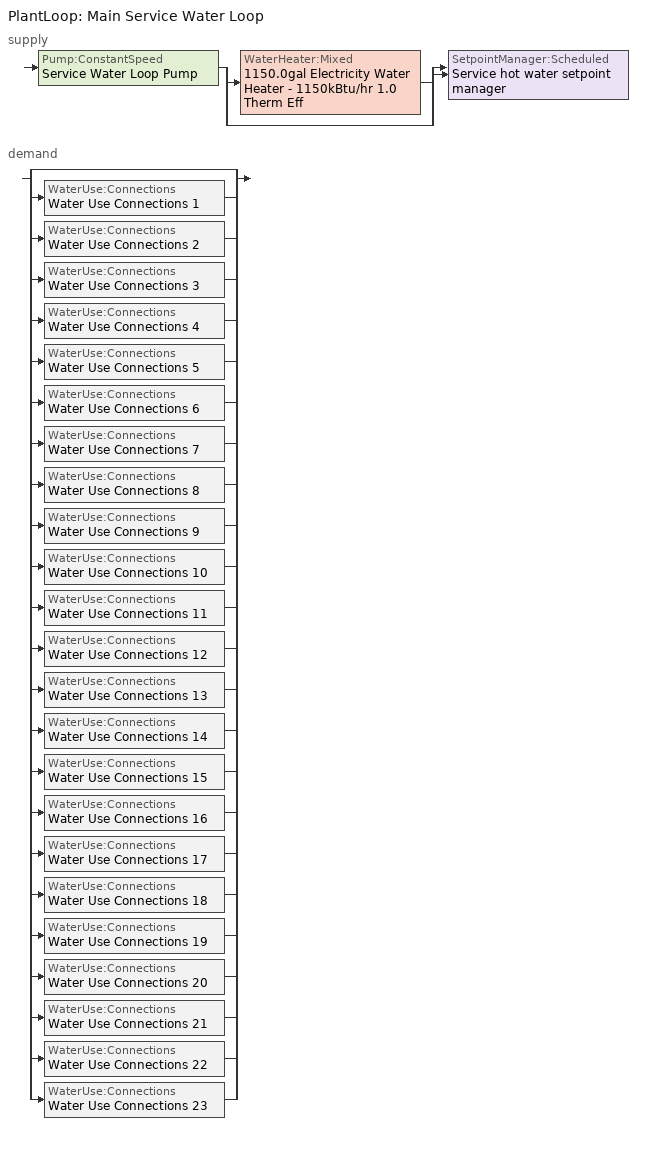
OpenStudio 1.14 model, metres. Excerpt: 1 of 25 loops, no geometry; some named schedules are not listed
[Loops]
PlantLoop 'Main Service Water Loop'
 supply: Pump:ConstantSpeed 'Service Water Loop Pump' > split
  | WaterHeater:Mixed '1150.0gal Electricity Water Heater - 1150kBtu/hr 1.0 Therm Eff'
  | bypass
  join > SetpointManager:Scheduled 'Service hot water setpoint manager'
 demand: split
  | bypass
  | WaterUse:Connections 'Water Use Connections 1'
  | WaterUse:Connections 'Water Use Connections 2'
  | WaterUse:Connections 'Water Use Connections 3'
  | WaterUse:Connections 'Water Use Connections 4'
  | WaterUse:Connections 'Water Use Connections 5'
  | WaterUse:Connections 'Water Use Connections 6'
  | WaterUse:Connections 'Water Use Connections 7'
  | WaterUse:Connections 'Water Use Connections 8'
  | WaterUse:Connections 'Water Use Connections 9'
  | WaterUse:Connections 'Water Use Connections 10'
  | WaterUse:Connections 'Water Use Connections 11'
  | WaterUse:Connections 'Water Use Connections 12'
  | WaterUse:Connections 'Water Use Connections 13'
  | WaterUse:Connections 'Water Use Connections 14'
  | WaterUse:Connections 'Water Use Connections 15'
  | WaterUse:Connections 'Water Use Connections 16'
  | WaterUse:Connections 'Water Use Connections 17'
  | WaterUse:Connections 'Water Use Connections 18'
  | WaterUse:Connections 'Water Use Connections 19'
  | WaterUse:Connections 'Water Use Connections 20'
  | WaterUse:Connections 'Water Use Connections 21'
  | WaterUse:Connections 'Water Use Connections 22'
  | WaterUse:Connections 'Water Use Connections 23'
[PlantLoop]
Main Service Water Loop: Maximum Loop Temperature {C}=60; Minimum Loop Temperature {C}=10; Plant Loop Volume {m3}=Autocalculate; Load Distribution Scheme=Optimal
[Sizing:Plant]
Main Service Water Loop: Loop Type=Heating; Design Loop Exit Temperature {C}=60; Loop Design Temperature Difference {deltaC}=5; Sizing Option=NonCoincident; Zone Timesteps in Averaging Window=1; Coincident Sizing Factor Mode=None
[SetpointManager:Scheduled]
Service hot water setpoint manager: Control Variable=Temperature; Schedule=Service Water Loop Temp - 140F
[Pump:ConstantSpeed]
Service Water Loop Pump: Rated Flow Rate {m3/s}=autosize; Rated Pump Head {Pa}=0.01; Rated Power Consumption {W}=autosize; Motor Efficiency=0.7; Fraction of Motor Inefficiencies to Fluid Stream=0; Pump Control Type=Intermittent
[WaterHeater:Mixed]
1150.0gal Electricity Water Heater - 1150kBtu/hr 1.0 Therm Eff: Tank Volume {m3}=4.35322; Setpoint Temperature Schedule=Service Water Loop Temp - 140F; Deadband Temperature Difference {deltaC}=2; Maximum Temperature Limit {C}=82.2222; Heater Control Type=Cycle; Heater Maximum Capacity {W}=337032; Heater Fuel Type=Electricity; Heater Thermal Efficiency=1; Off Cycle Parasitic Fuel Consumption Rate {W}=25.717; Off Cycle Parasitic Fuel Type=Electricity; Off Cycle Parasitic Heat Fraction to Tank=0; On Cycle Parasitic Fuel Consumption Rate {W}=25.717; On Cycle Parasitic Fuel Type=Electricity; On Cycle Parasitic Heat Fraction to Tank=0; Ambient Temperature Indicator=Schedule; Ambient Temperature Schedule=Water Heater Ambient Temp Schedule - 70F; Off Cycle Loss Coefficient to Ambient Temperature {W/K}=2.01256; On Cycle Loss Coefficient to Ambient Temperature {W/K}=2.01256; Use Side Effectiveness=1; Source Side Effectiveness=1; Use Side Design Flow Rate {m3/s}=autosize; Source Side Design Flow Rate {m3/s}=autosize; Indirect Water Heating Recovery Time {hr}=1.5
[WaterUse:Connections]
Name | Water Use Equipment Name 1
Water Use Connections 1 | G sw apartment Service Water Use 0.06gal/min
Water Use Connections 2 | G nw apartment Service Water Use 0.06gal/min
Water Use Connections 3 | G ne apartment Service Water Use 0.06gal/min
Water Use Connections 4 | G n1 apartment Service Water Use 0.06gal/min
Water Use Connections 5 | G n2 apartment Service Water Use 0.06gal/min
Water Use Connections 6 | G s1 apartment Service Water Use 0.06gal/min
Water Use Connections 7 | G s2 apartment Service Water Use 0.06gal/min
Water Use Connections 8 | M sw apartment Service Water Use 0.12gal/min
Water Use Connections 9 | M nw apartment Service Water Use 0.12gal/min
Water Use Connections 10 | M se apartment Service Water Use 0.12gal/min
Water Use Connections 11 | M ne apartment Service Water Use 0.12gal/min
Water Use Connections 12 | M n1 apartment Service Water Use 0.12gal/min
Water Use Connections 13 | M n2 apartment Service Water Use 0.12gal/min
Water Use Connections 14 | M s1 apartment Service Water Use 0.12gal/min
Water Use Connections 15 | M s2 apartment Service Water Use 0.12gal/min
Water Use Connections 16 | T sw apartment Service Water Use 0.06gal/min
Water Use Connections 17 | T nw apartment Service Water Use 0.06gal/min
Water Use Connections 18 | T se apartment Service Water Use 0.06gal/min
Water Use Connections 19 | T ne apartment Service Water Use 0.06gal/min
Water Use Connections 20 | T n1 apartment Service Water Use 0.06gal/min
Water Use Connections 21 | T n2 apartment Service Water Use 0.06gal/min
Water Use Connections 22 | T s1 apartment Service Water Use 0.06gal/min
Water Use Connections 23 | T s2 apartment Service Water Use 0.06gal/min
[WaterUse:Equipment:Definition]
Name | Peak Flow Rate {m3/s} | Target Temperature Schedule | Sensible Fraction Schedule | Latent Fraction Schedule
G sw apartment Service Water Use Def 0.06gal/min | 3.65887e-06 | Schedule Ruleset 5 | Schedule Ruleset 3 | Schedule Ruleset 4
G nw apartment Service Water Use Def 0.06gal/min | 3.65887e-06 | Schedule Ruleset 8 | Schedule Ruleset 6 | Schedule Ruleset 7
G ne apartment Service Water Use Def 0.06gal/min | 3.65887e-06 | Schedule Ruleset 11 | Schedule Ruleset 9 | Schedule Ruleset 10
G n1 apartment Service Water Use Def 0.06gal/min | 3.65887e-06 | Schedule Ruleset 14 | Schedule Ruleset 12 | Schedule Ruleset 13
G n2 apartment Service Water Use Def 0.06gal/min | 3.65887e-06 | Schedule Ruleset 17 | Schedule Ruleset 15 | Schedule Ruleset 16
G s1 apartment Service Water Use Def 0.06gal/min | 3.65887e-06 | Schedule Ruleset 20 | Schedule Ruleset 18 | Schedule Ruleset 19
G s2 apartment Service Water Use Def 0.06gal/min | 3.65887e-06 | Schedule Ruleset 23 | Schedule Ruleset 21 | Schedule Ruleset 22
M sw apartment Service Water Use Def 0.12gal/min | 7.31775e-06 | Schedule Ruleset 26 | Schedule Ruleset 24 | Schedule Ruleset 25
M nw apartment Service Water Use Def 0.12gal/min | 7.31775e-06 | Schedule Ruleset 29 | Schedule Ruleset 27 | Schedule Ruleset 28
M se apartment Service Water Use Def 0.12gal/min | 7.31775e-06 | Schedule Ruleset 32 | Schedule Ruleset 30 | Schedule Ruleset 31
M ne apartment Service Water Use Def 0.12gal/min | 7.31775e-06 | Schedule Ruleset 35 | Schedule Ruleset 33 | Schedule Ruleset 34
M n1 apartment Service Water Use Def 0.12gal/min | 7.31775e-06 | Schedule Ruleset 38 | Schedule Ruleset 36 | Schedule Ruleset 37
M n2 apartment Service Water Use Def 0.12gal/min | 7.31775e-06 | Schedule Ruleset 41 | Schedule Ruleset 39 | Schedule Ruleset 40
M s1 apartment Service Water Use Def 0.12gal/min | 7.31775e-06 | Schedule Ruleset 44 | Schedule Ruleset 42 | Schedule Ruleset 43
M s2 apartment Service Water Use Def 0.12gal/min | 7.31775e-06 | Schedule Ruleset 47 | Schedule Ruleset 45 | Schedule Ruleset 46
T sw apartment Service Water Use Def 0.06gal/min | 3.65887e-06 | Schedule Ruleset 50 | Schedule Ruleset 48 | Schedule Ruleset 49
T nw apartment Service Water Use Def 0.06gal/min | 3.65887e-06 | Schedule Ruleset 53 | Schedule Ruleset 51 | Schedule Ruleset 52
T se apartment Service Water Use Def 0.06gal/min | 3.65887e-06 | Schedule Ruleset 56 | Schedule Ruleset 54 | Schedule Ruleset 55
T ne apartment Service Water Use Def 0.06gal/min | 3.65887e-06 | Schedule Ruleset 59 | Schedule Ruleset 57 | Schedule Ruleset 58
T n1 apartment Service Water Use Def 0.06gal/min | 3.65887e-06 | Schedule Ruleset 62 | Schedule Ruleset 60 | Schedule Ruleset 61
T n2 apartment Service Water Use Def 0.06gal/min | 3.65887e-06 | Schedule Ruleset 65 | Schedule Ruleset 63 | Schedule Ruleset 64
T s1 apartment Service Water Use Def 0.06gal/min | 3.65887e-06 | Schedule Ruleset 68 | Schedule Ruleset 66 | Schedule Ruleset 67
T s2 apartment Service Water Use Def 0.06gal/min | 3.65887e-06 | Schedule Ruleset 71 | Schedule Ruleset 69 | Schedule Ruleset 70
[WaterUse:Equipment] Flow Rate Fraction Schedule=ApartmentMidRise APT_DHW_SCH
Name | Water Use Equipment Definition
G sw apartment Service Water Use 0.06gal/min | G sw apartment Service Water Use Def 0.06gal/min
G nw apartment Service Water Use 0.06gal/min | G nw apartment Service Water Use Def 0.06gal/min
G ne apartment Service Water Use 0.06gal/min | G ne apartment Service Water Use Def 0.06gal/min
G n1 apartment Service Water Use 0.06gal/min | G n1 apartment Service Water Use Def 0.06gal/min
G n2 apartment Service Water Use 0.06gal/min | G n2 apartment Service Water Use Def 0.06gal/min
G s1 apartment Service Water Use 0.06gal/min | G s1 apartment Service Water Use Def 0.06gal/min
G s2 apartment Service Water Use 0.06gal/min | G s2 apartment Service Water Use Def 0.06gal/min
M sw apartment Service Water Use 0.12gal/min | M sw apartment Service Water Use Def 0.12gal/min
M nw apartment Service Water Use 0.12gal/min | M nw apartment Service Water Use Def 0.12gal/min
M se apartment Service Water Use 0.12gal/min | M se apartment Service Water Use Def 0.12gal/min
M ne apartment Service Water Use 0.12gal/min | M ne apartment Service Water Use Def 0.12gal/min
M n1 apartment Service Water Use 0.12gal/min | M n1 apartment Service Water Use Def 0.12gal/min
M n2 apartment Service Water Use 0.12gal/min | M n2 apartment Service Water Use Def 0.12gal/min
M s1 apartment Service Water Use 0.12gal/min | M s1 apartment Service Water Use Def 0.12gal/min
M s2 apartment Service Water Use 0.12gal/min | M s2 apartment Service Water Use Def 0.12gal/min
T sw apartment Service Water Use 0.06gal/min | T sw apartment Service Water Use Def 0.06gal/min
T nw apartment Service Water Use 0.06gal/min | T nw apartment Service Water Use Def 0.06gal/min
T se apartment Service Water Use 0.06gal/min | T se apartment Service Water Use Def 0.06gal/min
T ne apartment Service Water Use 0.06gal/min | T ne apartment Service Water Use Def 0.06gal/min
T n1 apartment Service Water Use 0.06gal/min | T n1 apartment Service Water Use Def 0.06gal/min
T n2 apartment Service Water Use 0.06gal/min | T n2 apartment Service Water Use Def 0.06gal/min
T s1 apartment Service Water Use 0.06gal/min | T s1 apartment Service Water Use Def 0.06gal/min
T s2 apartment Service Water Use 0.06gal/min | T s2 apartment Service Water Use Def 0.06gal/min
[EnergyManagementSystem:Program]
MS2ApartmentZNSACEconomizerCTRLProg: SET MS2ApartmentZNSACTimestepEconEff = 0.7; SET MaxE = 0.7; SET MS2ApartmentZNSACDATRqd = (MS2ApartmentZNSACDATRqd*1.8)+32; SET OATF = (OATF_12*1.8)+32; SET OAwbF = (OAWBC_12*1.8)+32; IF MS2ApartmentZNSACOAFlowMass > (MS2ApartmentZNSACOADesignMass*MS2ApartmentZNSACOASch); SET EconoActive = 1; ELSE; SET EconoActive = 0; ENDIF; SET dTNeeded = 75-MS2ApartmentZNSACDATRqd; SET CoolDesdT = ((98*0.15)+(75*(1-0.15)))-55; SET CoolLoad = dTNeeded/ CoolDesdT; IF CoolLoad > 1; SET CoolLoad = 1; ELSEIF CoolLoad < 0; SET CoolLoad = 0; ENDIF; IF EconoActive == 1; SET Stage = MS2ApartmentZNSACNumberofStages; IF Stage == 2; IF CoolLoad < 0.6; SET MS2ApartmentZNSACTimestepEconEff = MaxE; ELSE; SET ECOEff = 0-2.18919863612305; SET ECOEff = ECOEff+(0-0.674461284910428*CoolLoad); SET ECOEff = ECOEff+(0.000459106275872404*(OATF^2)); SET ECOEff = ECOEff+(0-0.00000484778537945252*(OATF^3)); SET ECOEff = ECOEff+(0.182915713033586*OAwbF); SET ECOEff = ECOEff+(0-0.00382838660261133*(OAwbF^2)); SET ECOEff = ECOEff+(0.0000255567460240583*(OAwbF^3)); SET MS2ApartmentZNSACTimestepEconEff = ECOEff; ENDIF; ELSE; SET ECOEff = 2.36337942464462; SET ECOEff = ECOEff+(0-0.409939515512619*CoolLoad); SET ECOEff = ECOEff+(0-0.0565205596792225*OAwbF); SET ECOEff = ECOEff+(0-0.0000632612294169389*(OATF^2)); SET MS2ApartmentZNSACTimestepEconEff = ECOEff+(0.000571724868775081*(OAwbF^2)); ENDIF; IF MS2ApartmentZNSACTimestepEconEff > MaxE; SET MS2ApartmentZNSACTimestepEconEff = MaxE; ELSEIF MS2ApartmentZNSACTimestepEconEff < (MS2ApartmentZNSACOADesignMass*MS2ApartmentZNSACOASch); SET MS2ApartmentZNSACTimestepEconEff = (MS2ApartmentZNSACOADesignMass*MS2ApartmentZNSACOASch); ENDIF; ENDIF
MSEApartmentZNSACSetNumberofStages: SET MSEApartmentZNSACNumberofStages = 1
MSEApartmentZNSACEconomizerCTRLProg: SET MSEApartmentZNSACTimestepEconEff = 0.7; SET MaxE = 0.7; SET MSEApartmentZNSACDATRqd = (MSEApartmentZNSACDATRqd*1.8)+32; SET OATF = (OATF_13*1.8)+32; SET OAwbF = (OAWBC_13*1.8)+32; IF MSEApartmentZNSACOAFlowMass > (MSEApartmentZNSACOADesignMass*MSEApartmentZNSACOASch); SET EconoActive = 1; ELSE; SET EconoActive = 0; ENDIF; SET dTNeeded = 75-MSEApartmentZNSACDATRqd; SET CoolDesdT = ((98*0.15)+(75*(1-0.15)))-55; SET CoolLoad = dTNeeded/ CoolDesdT; IF CoolLoad > 1; SET CoolLoad = 1; ELSEIF CoolLoad < 0; SET CoolLoad = 0; ENDIF; IF EconoActive == 1; SET Stage = MSEApartmentZNSACNumberofStages; IF Stage == 2; IF CoolLoad < 0.6; SET MSEApartmentZNSACTimestepEconEff = MaxE; ELSE; SET ECOEff = 0-2.18919863612305; SET ECOEff = ECOEff+(0-0.674461284910428*CoolLoad); SET ECOEff = ECOEff+(0.000459106275872404*(OATF^2)); SET ECOEff = ECOEff+(0-0.00000484778537945252*(OATF^3)); SET ECOEff = ECOEff+(0.182915713033586*OAwbF); SET ECOEff = ECOEff+(0-0.00382838660261133*(OAwbF^2)); SET ECOEff = ECOEff+(0.0000255567460240583*(OAwbF^3)); SET MSEApartmentZNSACTimestepEconEff = ECOEff; ENDIF; ELSE; SET ECOEff = 2.36337942464462; SET ECOEff = ECOEff+(0-0.409939515512619*CoolLoad); SET ECOEff = ECOEff+(0-0.0565205596792225*OAwbF); SET ECOEff = ECOEff+(0-0.0000632612294169389*(OATF^2)); SET MSEApartmentZNSACTimestepEconEff = ECOEff+(0.000571724868775081*(OAwbF^2)); ENDIF; IF MSEApartmentZNSACTimestepEconEff > MaxE; SET MSEApartmentZNSACTimestepEconEff = MaxE; ELSEIF MSEApartmentZNSACTimestepEconEff < (MSEApartmentZNSACOADesignMass*MSEApartmentZNSACOASch); SET MSEApartmentZNSACTimestepEconEff = (MSEApartmentZNSACOADesignMass*MSEApartmentZNSACOASch); ENDIF; ENDIF
MSWApartmentZNSACSetNumberofStages: SET MSWApartmentZNSACNumberofStages = 1
MSWApartmentZNSACEconomizerCTRLProg: SET MSWApartmentZNSACTimestepEconEff = 0.7; SET MaxE = 0.7; SET MSWApartmentZNSACDATRqd = (MSWApartmentZNSACDATRqd*1.8)+32; SET OATF = (OATF_14*1.8)+32; SET OAwbF = (OAWBC_14*1.8)+32; IF MSWApartmentZNSACOAFlowMass > (MSWApartmentZNSACOADesignMass*MSWApartmentZNSACOASch); SET EconoActive = 1; ELSE; SET EconoActive = 0; ENDIF; SET dTNeeded = 75-MSWApartmentZNSACDATRqd; SET CoolDesdT = ((98*0.15)+(75*(1-0.15)))-55; SET CoolLoad = dTNeeded/ CoolDesdT; IF CoolLoad > 1; SET CoolLoad = 1; ELSEIF CoolLoad < 0; SET CoolLoad = 0; ENDIF; IF EconoActive == 1; SET Stage = MSWApartmentZNSACNumberofStages; IF Stage == 2; IF CoolLoad < 0.6; SET MSWApartmentZNSACTimestepEconEff = MaxE; ELSE; SET ECOEff = 0-2.18919863612305; SET ECOEff = ECOEff+(0-0.674461284910428*CoolLoad); SET ECOEff = ECOEff+(0.000459106275872404*(OATF^2)); SET ECOEff = ECOEff+(0-0.00000484778537945252*(OATF^3)); SET ECOEff = ECOEff+(0.182915713033586*OAwbF); SET ECOEff = ECOEff+(0-0.00382838660261133*(OAwbF^2)); SET ECOEff = ECOEff+(0.0000255567460240583*(OAwbF^3)); SET MSWApartmentZNSACTimestepEconEff = ECOEff; ENDIF; ELSE; SET ECOEff = 2.36337942464462; SET ECOEff = ECOEff+(0-0.409939515512619*CoolLoad); SET ECOEff = ECOEff+(0-0.0565205596792225*OAwbF); SET ECOEff = ECOEff+(0-0.0000632612294169389*(OATF^2)); SET MSWApartmentZNSACTimestepEconEff = ECOEff+(0.000571724868775081*(OAwbF^2)); ENDIF; IF MSWApartmentZNSACTimestepEconEff > MaxE; SET MSWApartmentZNSACTimestepEconEff = MaxE; ELSEIF MSWApartmentZNSACTimestepEconEff < (MSWApartmentZNSACOADesignMass*MSWApartmentZNSACOASch); SET MSWApartmentZNSACTimestepEconEff = (MSWApartmentZNSACOADesignMass*MSWApartmentZNSACOASch); ENDIF; ENDIF
OfficeZNSACSetNumberofStages: SET OfficeZNSACNumberofStages = 1
OfficeZNSACEconomizerCTRLProg: SET OfficeZNSACTimestepEconEff = 0.7; SET MaxE = 0.7; SET OfficeZNSACDATRqd = (OfficeZNSACDATRqd*1.8)+32; SET OATF = (OATF_15*1.8)+32; SET OAwbF = (OAWBC_15*1.8)+32; IF OfficeZNSACOAFlowMass > (OfficeZNSACOADesignMass*OfficeZNSACOASch); SET EconoActive = 1; ELSE; SET EconoActive = 0; ENDIF; SET dTNeeded = 75-OfficeZNSACDATRqd; SET CoolDesdT = ((98*0.15)+(75*(1-0.15)))-55; SET CoolLoad = dTNeeded/ CoolDesdT; IF CoolLoad > 1; SET CoolLoad = 1; ELSEIF CoolLoad < 0; SET CoolLoad = 0; ENDIF; IF EconoActive == 1; SET Stage = OfficeZNSACNumberofStages; IF Stage == 2; IF CoolLoad < 0.6; SET OfficeZNSACTimestepEconEff = MaxE; ELSE; SET ECOEff = 0-2.18919863612305; SET ECOEff = ECOEff+(0-0.674461284910428*CoolLoad); SET ECOEff = ECOEff+(0.000459106275872404*(OATF^2)); SET ECOEff = ECOEff+(0-0.00000484778537945252*(OATF^3)); SET ECOEff = ECOEff+(0.182915713033586*OAwbF); SET ECOEff = ECOEff+(0-0.00382838660261133*(OAwbF^2)); SET ECOEff = ECOEff+(0.0000255567460240583*(OAwbF^3)); SET OfficeZNSACTimestepEconEff = ECOEff; ENDIF; ELSE; SET ECOEff = 2.36337942464462; SET ECOEff = ECOEff+(0-0.409939515512619*CoolLoad); SET ECOEff = ECOEff+(0-0.0565205596792225*OAwbF); SET ECOEff = ECOEff+(0-0.0000632612294169389*(OATF^2)); SET OfficeZNSACTimestepEconEff = ECOEff+(0.000571724868775081*(OAwbF^2)); ENDIF; IF OfficeZNSACTimestepEconEff > MaxE; SET OfficeZNSACTimestepEconEff = MaxE; ELSEIF OfficeZNSACTimestepEconEff < (OfficeZNSACOADesignMass*OfficeZNSACOASch); SET OfficeZNSACTimestepEconEff = (OfficeZNSACOADesignMass*OfficeZNSACOASch); ENDIF; ENDIF
TN1ApartmentZNSACSetNumberofStages: SET TN1ApartmentZNSACNumberofStages = 1
TN1ApartmentZNSACEconomizerCTRLProg: SET TN1ApartmentZNSACTimestepEconEff = 0.7; SET MaxE = 0.7; SET TN1ApartmentZNSACDATRqd = (TN1ApartmentZNSACDATRqd*1.8)+32; SET OATF = (OATF_16*1.8)+32; SET OAwbF = (OAWBC_16*1.8)+32; IF TN1ApartmentZNSACOAFlowMass > (TN1ApartmentZNSACOADesignMass*TN1ApartmentZNSACOASch); SET EconoActive = 1; ELSE; SET EconoActive = 0; ENDIF; SET dTNeeded = 75-TN1ApartmentZNSACDATRqd; SET CoolDesdT = ((98*0.15)+(75*(1-0.15)))-55; SET CoolLoad = dTNeeded/ CoolDesdT; IF CoolLoad > 1; SET CoolLoad = 1; ELSEIF CoolLoad < 0; SET CoolLoad = 0; ENDIF; IF EconoActive == 1; SET Stage = TN1ApartmentZNSACNumberofStages; IF Stage == 2; IF CoolLoad < 0.6; SET TN1ApartmentZNSACTimestepEconEff = MaxE; ELSE; SET ECOEff = 0-2.18919863612305; SET ECOEff = ECOEff+(0-0.674461284910428*CoolLoad); SET ECOEff = ECOEff+(0.000459106275872404*(OATF^2)); SET ECOEff = ECOEff+(0-0.00000484778537945252*(OATF^3)); SET ECOEff = ECOEff+(0.182915713033586*OAwbF); SET ECOEff = ECOEff+(0-0.00382838660261133*(OAwbF^2)); SET ECOEff = ECOEff+(0.0000255567460240583*(OAwbF^3)); SET TN1ApartmentZNSACTimestepEconEff = ECOEff; ENDIF; ELSE; SET ECOEff = 2.36337942464462; SET ECOEff = ECOEff+(0-0.409939515512619*CoolLoad); SET ECOEff = ECOEff+(0-0.0565205596792225*OAwbF); SET ECOEff = ECOEff+(0-0.0000632612294169389*(OATF^2)); SET TN1ApartmentZNSACTimestepEconEff = ECOEff+(0.000571724868775081*(OAwbF^2)); ENDIF; IF TN1ApartmentZNSACTimestepEconEff > MaxE; SET TN1ApartmentZNSACTimestepEconEff = MaxE; ELSEIF TN1ApartmentZNSACTimestepEconEff < (TN1ApartmentZNSACOADesignMass*TN1ApartmentZNSACOASch); SET TN1ApartmentZNSACTimestepEconEff = (TN1ApartmentZNSACOADesignMass*TN1ApartmentZNSACOASch); ENDIF; ENDIF
TN2ApartmentZNSACSetNumberofStages: SET TN2ApartmentZNSACNumberofStages = 1
TN2ApartmentZNSACEconomizerCTRLProg: SET TN2ApartmentZNSACTimestepEconEff = 0.7; SET MaxE = 0.7; SET TN2ApartmentZNSACDATRqd = (TN2ApartmentZNSACDATRqd*1.8)+32; SET OATF = (OATF_17*1.8)+32; SET OAwbF = (OAWBC_17*1.8)+32; IF TN2ApartmentZNSACOAFlowMass > (TN2ApartmentZNSACOADesignMass*TN2ApartmentZNSACOASch); SET EconoActive = 1; ELSE; SET EconoActive = 0; ENDIF; SET dTNeeded = 75-TN2ApartmentZNSACDATRqd; SET CoolDesdT = ((98*0.15)+(75*(1-0.15)))-55; SET CoolLoad = dTNeeded/ CoolDesdT; IF CoolLoad > 1; SET CoolLoad = 1; ELSEIF CoolLoad < 0; SET CoolLoad = 0; ENDIF; IF EconoActive == 1; SET Stage = TN2ApartmentZNSACNumberofStages; IF Stage == 2; IF CoolLoad < 0.6; SET TN2ApartmentZNSACTimestepEconEff = MaxE; ELSE; SET ECOEff = 0-2.18919863612305; SET ECOEff = ECOEff+(0-0.674461284910428*CoolLoad); SET ECOEff = ECOEff+(0.000459106275872404*(OATF^2)); SET ECOEff = ECOEff+(0-0.00000484778537945252*(OATF^3)); SET ECOEff = ECOEff+(0.182915713033586*OAwbF); SET ECOEff = ECOEff+(0-0.00382838660261133*(OAwbF^2)); SET ECOEff = ECOEff+(0.0000255567460240583*(OAwbF^3)); SET TN2ApartmentZNSACTimestepEconEff = ECOEff; ENDIF; ELSE; SET ECOEff = 2.36337942464462; SET ECOEff = ECOEff+(0-0.409939515512619*CoolLoad); SET ECOEff = ECOEff+(0-0.0565205596792225*OAwbF); SET ECOEff = ECOEff+(0-0.0000632612294169389*(OATF^2)); SET TN2ApartmentZNSACTimestepEconEff = ECOEff+(0.000571724868775081*(OAwbF^2)); ENDIF; IF TN2ApartmentZNSACTimestepEconEff > MaxE; SET TN2ApartmentZNSACTimestepEconEff = MaxE; ELSEIF TN2ApartmentZNSACTimestepEconEff < (TN2ApartmentZNSACOADesignMass*TN2ApartmentZNSACOASch); SET TN2ApartmentZNSACTimestepEconEff = (TN2ApartmentZNSACOADesignMass*TN2ApartmentZNSACOASch); ENDIF; ENDIF
TNEApartmentZNSACSetNumberofStages: SET TNEApartmentZNSACNumberofStages = 1
TNEApartmentZNSACEconomizerCTRLProg: SET TNEApartmentZNSACTimestepEconEff = 0.7; SET MaxE = 0.7; SET TNEApartmentZNSACDATRqd = (TNEApartmentZNSACDATRqd*1.8)+32; SET OATF = (OATF_18*1.8)+32; SET OAwbF = (OAWBC_18*1.8)+32; IF TNEApartmentZNSACOAFlowMass > (TNEApartmentZNSACOADesignMass*TNEApartmentZNSACOASch); SET EconoActive = 1; ELSE; SET EconoActive = 0; ENDIF; SET dTNeeded = 75-TNEApartmentZNSACDATRqd; SET CoolDesdT = ((98*0.15)+(75*(1-0.15)))-55; SET CoolLoad = dTNeeded/ CoolDesdT; IF CoolLoad > 1; SET CoolLoad = 1; ELSEIF CoolLoad < 0; SET CoolLoad = 0; ENDIF; IF EconoActive == 1; SET Stage = TNEApartmentZNSACNumberofStages; IF Stage == 2; IF CoolLoad < 0.6; SET TNEApartmentZNSACTimestepEconEff = MaxE; ELSE; SET ECOEff = 0-2.18919863612305; SET ECOEff = ECOEff+(0-0.674461284910428*CoolLoad); SET ECOEff = ECOEff+(0.000459106275872404*(OATF^2)); SET ECOEff = ECOEff+(0-0.00000484778537945252*(OATF^3)); SET ECOEff = ECOEff+(0.182915713033586*OAwbF); SET ECOEff = ECOEff+(0-0.00382838660261133*(OAwbF^2)); SET ECOEff = ECOEff+(0.0000255567460240583*(OAwbF^3)); SET TNEApartmentZNSACTimestepEconEff = ECOEff; ENDIF; ELSE; SET ECOEff = 2.36337942464462; SET ECOEff = ECOEff+(0-0.409939515512619*CoolLoad); SET ECOEff = ECOEff+(0-0.0565205596792225*OAwbF); SET ECOEff = ECOEff+(0-0.0000632612294169389*(OATF^2)); SET TNEApartmentZNSACTimestepEconEff = ECOEff+(0.000571724868775081*(OAwbF^2)); ENDIF; IF TNEApartmentZNSACTimestepEconEff > MaxE; SET TNEApartmentZNSACTimestepEconEff = MaxE; ELSEIF TNEApartmentZNSACTimestepEconEff < (TNEApartmentZNSACOADesignMass*TNEApartmentZNSACOASch); SET TNEApartmentZNSACTimestepEconEff = (TNEApartmentZNSACOADesignMass*TNEApartmentZNSACOASch); ENDIF; ENDIF
TNWApartmentZNSACSetNumberofStages: SET TNWApartmentZNSACNumberofStages = 1
TNWApartmentZNSACEconomizerCTRLProg: SET TNWApartmentZNSACTimestepEconEff = 0.7; SET MaxE = 0.7; SET TNWApartmentZNSACDATRqd = (TNWApartmentZNSACDATRqd*1.8)+32; SET OATF = (OATF_19*1.8)+32; SET OAwbF = (OAWBC_19*1.8)+32; IF TNWApartmentZNSACOAFlowMass > (TNWApartmentZNSACOADesignMass*TNWApartmentZNSACOASch); SET EconoActive = 1; ELSE; SET EconoActive = 0; ENDIF; SET dTNeeded = 75-TNWApartmentZNSACDATRqd; SET CoolDesdT = ((98*0.15)+(75*(1-0.15)))-55; SET CoolLoad = dTNeeded/ CoolDesdT; IF CoolLoad > 1; SET CoolLoad = 1; ELSEIF CoolLoad < 0; SET CoolLoad = 0; ENDIF; IF EconoActive == 1; SET Stage = TNWApartmentZNSACNumberofStages; IF Stage == 2; IF CoolLoad < 0.6; SET TNWApartmentZNSACTimestepEconEff = MaxE; ELSE; SET ECOEff = 0-2.18919863612305; SET ECOEff = ECOEff+(0-0.674461284910428*CoolLoad); SET ECOEff = ECOEff+(0.000459106275872404*(OATF^2)); SET ECOEff = ECOEff+(0-0.00000484778537945252*(OATF^3)); SET ECOEff = ECOEff+(0.182915713033586*OAwbF); SET ECOEff = ECOEff+(0-0.00382838660261133*(OAwbF^2)); SET ECOEff = ECOEff+(0.0000255567460240583*(OAwbF^3)); SET TNWApartmentZNSACTimestepEconEff = ECOEff; ENDIF; ELSE; SET ECOEff = 2.36337942464462; SET ECOEff = ECOEff+(0-0.409939515512619*CoolLoad); SET ECOEff = ECOEff+(0-0.0565205596792225*OAwbF); SET ECOEff = ECOEff+(0-0.0000632612294169389*(OATF^2)); SET TNWApartmentZNSACTimestepEconEff = ECOEff+(0.000571724868775081*(OAwbF^2)); ENDIF; IF TNWApartmentZNSACTimestepEconEff > MaxE; SET TNWApartmentZNSACTimestepEconEff = MaxE; ELSEIF TNWApartmentZNSACTimestepEconEff < (TNWApartmentZNSACOADesignMass*TNWApartmentZNSACOASch); SET TNWApartmentZNSACTimestepEconEff = (TNWApartmentZNSACOADesignMass*TNWApartmentZNSACOASch); ENDIF; ENDIF
TS1ApartmentZNSACSetNumberofStages: SET TS1ApartmentZNSACNumberofStages = 1
TS1ApartmentZNSACEconomizerCTRLProg: SET TS1ApartmentZNSACTimestepEconEff = 0.7; SET MaxE = 0.7; SET TS1ApartmentZNSACDATRqd = (TS1ApartmentZNSACDATRqd*1.8)+32; SET OATF = (OATF_20*1.8)+32; SET OAwbF = (OAWBC_20*1.8)+32; IF TS1ApartmentZNSACOAFlowMass > (TS1ApartmentZNSACOADesignMass*TS1ApartmentZNSACOASch); SET EconoActive = 1; ELSE; SET EconoActive = 0; ENDIF; SET dTNeeded = 75-TS1ApartmentZNSACDATRqd; SET CoolDesdT = ((98*0.15)+(75*(1-0.15)))-55; SET CoolLoad = dTNeeded/ CoolDesdT; IF CoolLoad > 1; SET CoolLoad = 1; ELSEIF CoolLoad < 0; SET CoolLoad = 0; ENDIF; IF EconoActive == 1; SET Stage = TS1ApartmentZNSACNumberofStages; IF Stage == 2; IF CoolLoad < 0.6; SET TS1ApartmentZNSACTimestepEconEff = MaxE; ELSE; SET ECOEff = 0-2.18919863612305; SET ECOEff = ECOEff+(0-0.674461284910428*CoolLoad); SET ECOEff = ECOEff+(0.000459106275872404*(OATF^2)); SET ECOEff = ECOEff+(0-0.00000484778537945252*(OATF^3)); SET ECOEff = ECOEff+(0.182915713033586*OAwbF); SET ECOEff = ECOEff+(0-0.00382838660261133*(OAwbF^2)); SET ECOEff = ECOEff+(0.0000255567460240583*(OAwbF^3)); SET TS1ApartmentZNSACTimestepEconEff = ECOEff; ENDIF; ELSE; SET ECOEff = 2.36337942464462; SET ECOEff = ECOEff+(0-0.409939515512619*CoolLoad); SET ECOEff = ECOEff+(0-0.0565205596792225*OAwbF); SET ECOEff = ECOEff+(0-0.0000632612294169389*(OATF^2)); SET TS1ApartmentZNSACTimestepEconEff = ECOEff+(0.000571724868775081*(OAwbF^2)); ENDIF; IF TS1ApartmentZNSACTimestepEconEff > MaxE; SET TS1ApartmentZNSACTimestepEconEff = MaxE; ELSEIF TS1ApartmentZNSACTimestepEconEff < (TS1ApartmentZNSACOADesignMass*TS1ApartmentZNSACOASch); SET TS1ApartmentZNSACTimestepEconEff = (TS1ApartmentZNSACOADesignMass*TS1ApartmentZNSACOASch); ENDIF; ENDIF
TS2ApartmentZNSACSetNumberofStages: SET TS2ApartmentZNSACNumberofStages = 1
TS2ApartmentZNSACEconomizerCTRLProg: SET TS2ApartmentZNSACTimestepEconEff = 0.7; SET MaxE = 0.7; SET TS2ApartmentZNSACDATRqd = (TS2ApartmentZNSACDATRqd*1.8)+32; SET OATF = (OATF_21*1.8)+32; SET OAwbF = (OAWBC_21*1.8)+32; IF TS2ApartmentZNSACOAFlowMass > (TS2ApartmentZNSACOADesignMass*TS2ApartmentZNSACOASch); SET EconoActive = 1; ELSE; SET EconoActive = 0; ENDIF; SET dTNeeded = 75-TS2ApartmentZNSACDATRqd; SET CoolDesdT = ((98*0.15)+(75*(1-0.15)))-55; SET CoolLoad = dTNeeded/ CoolDesdT; IF CoolLoad > 1; SET CoolLoad = 1; ELSEIF CoolLoad < 0; SET CoolLoad = 0; ENDIF; IF EconoActive == 1; SET Stage = TS2ApartmentZNSACNumberofStages; IF Stage == 2; IF CoolLoad < 0.6; SET TS2ApartmentZNSACTimestepEconEff = MaxE; ELSE; SET ECOEff = 0-2.18919863612305; SET ECOEff = ECOEff+(0-0.674461284910428*CoolLoad); SET ECOEff = ECOEff+(0.000459106275872404*(OATF^2)); SET ECOEff = ECOEff+(0-0.00000484778537945252*(OATF^3)); SET ECOEff = ECOEff+(0.182915713033586*OAwbF); SET ECOEff = ECOEff+(0-0.00382838660261133*(OAwbF^2)); SET ECOEff = ECOEff+(0.0000255567460240583*(OAwbF^3)); SET TS2ApartmentZNSACTimestepEconEff = ECOEff; ENDIF; ELSE; SET ECOEff = 2.36337942464462; SET ECOEff = ECOEff+(0-0.409939515512619*CoolLoad); SET ECOEff = ECOEff+(0-0.0565205596792225*OAwbF); SET ECOEff = ECOEff+(0-0.0000632612294169389*(OATF^2)); SET TS2ApartmentZNSACTimestepEconEff = ECOEff+(0.000571724868775081*(OAwbF^2)); ENDIF; IF TS2ApartmentZNSACTimestepEconEff > MaxE; SET TS2ApartmentZNSACTimestepEconEff = MaxE; ELSEIF TS2ApartmentZNSACTimestepEconEff < (TS2ApartmentZNSACOADesignMass*TS2ApartmentZNSACOASch); SET TS2ApartmentZNSACTimestepEconEff = (TS2ApartmentZNSACOADesignMass*TS2ApartmentZNSACOASch); ENDIF; ENDIF
TSEApartmentZNSACSetNumberofStages: SET TSEApartmentZNSACNumberofStages = 1
TSEApartmentZNSACEconomizerCTRLProg: SET TSEApartmentZNSACTimestepEconEff = 0.7; SET MaxE = 0.7; SET TSEApartmentZNSACDATRqd = (TSEApartmentZNSACDATRqd*1.8)+32; SET OATF = (OATF_22*1.8)+32; SET OAwbF = (OAWBC_22*1.8)+32; IF TSEApartmentZNSACOAFlowMass > (TSEApartmentZNSACOADesignMass*TSEApartmentZNSACOASch); SET EconoActive = 1; ELSE; SET EconoActive = 0; ENDIF; SET dTNeeded = 75-TSEApartmentZNSACDATRqd; SET CoolDesdT = ((98*0.15)+(75*(1-0.15)))-55; SET CoolLoad = dTNeeded/ CoolDesdT; IF CoolLoad > 1; SET CoolLoad = 1; ELSEIF CoolLoad < 0; SET CoolLoad = 0; ENDIF; IF EconoActive == 1; SET Stage = TSEApartmentZNSACNumberofStages; IF Stage == 2; IF CoolLoad < 0.6; SET TSEApartmentZNSACTimestepEconEff = MaxE; ELSE; SET ECOEff = 0-2.18919863612305; SET ECOEff = ECOEff+(0-0.674461284910428*CoolLoad); SET ECOEff = ECOEff+(0.000459106275872404*(OATF^2)); SET ECOEff = ECOEff+(0-0.00000484778537945252*(OATF^3)); SET ECOEff = ECOEff+(0.182915713033586*OAwbF); SET ECOEff = ECOEff+(0-0.00382838660261133*(OAwbF^2)); SET ECOEff = ECOEff+(0.0000255567460240583*(OAwbF^3)); SET TSEApartmentZNSACTimestepEconEff = ECOEff; ENDIF; ELSE; SET ECOEff = 2.36337942464462; SET ECOEff = ECOEff+(0-0.409939515512619*CoolLoad); SET ECOEff = ECOEff+(0-0.0565205596792225*OAwbF); SET ECOEff = ECOEff+(0-0.0000632612294169389*(OATF^2)); SET TSEApartmentZNSACTimestepEconEff = ECOEff+(0.000571724868775081*(OAwbF^2)); ENDIF; IF TSEApartmentZNSACTimestepEconEff > MaxE; SET TSEApartmentZNSACTimestepEconEff = MaxE; ELSEIF TSEApartmentZNSACTimestepEconEff < (TSEApartmentZNSACOADesignMass*TSEApartmentZNSACOASch); SET TSEApartmentZNSACTimestepEconEff = (TSEApartmentZNSACOADesignMass*TSEApartmentZNSACOASch); ENDIF; ENDIF
TSWApartmentZNSACSetNumberofStages: SET TSWApartmentZNSACNumberofStages = 1
TSWApartmentZNSACEconomizerCTRLProg: SET TSWApartmentZNSACTimestepEconEff = 0.7; SET MaxE = 0.7; SET TSWApartmentZNSACDATRqd = (TSWApartmentZNSACDATRqd*1.8)+32; SET OATF = (OATF_23*1.8)+32; SET OAwbF = (OAWBC_23*1.8)+32; IF TSWApartmentZNSACOAFlowMass > (TSWApartmentZNSACOADesignMass*TSWApartmentZNSACOASch); SET EconoActive = 1; ELSE; SET EconoActive = 0; ENDIF; SET dTNeeded = 75-TSWApartmentZNSACDATRqd; SET CoolDesdT = ((98*0.15)+(75*(1-0.15)))-55; SET CoolLoad = dTNeeded/ CoolDesdT; IF CoolLoad > 1; SET CoolLoad = 1; ELSEIF CoolLoad < 0; SET CoolLoad = 0; ENDIF; IF EconoActive == 1; SET Stage = TSWApartmentZNSACNumberofStages; IF Stage == 2; IF CoolLoad < 0.6; SET TSWApartmentZNSACTimestepEconEff = MaxE; ELSE; SET ECOEff = 0-2.18919863612305; SET ECOEff = ECOEff+(0-0.674461284910428*CoolLoad); SET ECOEff = ECOEff+(0.000459106275872404*(OATF^2)); SET ECOEff = ECOEff+(0-0.00000484778537945252*(OATF^3)); SET ECOEff = ECOEff+(0.182915713033586*OAwbF); SET ECOEff = ECOEff+(0-0.00382838660261133*(OAwbF^2)); SET ECOEff = ECOEff+(0.0000255567460240583*(OAwbF^3)); SET TSWApartmentZNSACTimestepEconEff = ECOEff; ENDIF; ELSE; SET ECOEff = 2.36337942464462; SET ECOEff = ECOEff+(0-0.409939515512619*CoolLoad); SET ECOEff = ECOEff+(0-0.0565205596792225*OAwbF); SET ECOEff = ECOEff+(0-0.0000632612294169389*(OATF^2)); SET TSWApartmentZNSACTimestepEconEff = ECOEff+(0.000571724868775081*(OAwbF^2)); ENDIF; IF TSWApartmentZNSACTimestepEconEff > MaxE; SET TSWApartmentZNSACTimestepEconEff = MaxE; ELSEIF TSWApartmentZNSACTimestepEconEff < (TSWApartmentZNSACOADesignMass*TSWApartmentZNSACOASch); SET TSWApartmentZNSACTimestepEconEff = (TSWApartmentZNSACOADesignMass*TSWApartmentZNSACOASch); ENDIF; ENDIF
[EnergyManagementSystem:ProgramCallingManager]
GN1ApartmentZNSACSetNumberofStagesCallingManager: BeginNewEnvironment; GN1ApartmentZNSACSetNumberofStages
GN1ApartmentZNSACEcoManager: InsideHVACSystemIterationLoop; GN1ApartmentZNSACEconomizerCTRLProg
GN2ApartmentZNSACSetNumberofStagesCallingManager: BeginNewEnvironment; GN2ApartmentZNSACSetNumberofStages
GN2ApartmentZNSACEcoManager: InsideHVACSystemIterationLoop; GN2ApartmentZNSACEconomizerCTRLProg
GNEApartmentZNSACSetNumberofStagesCallingManager: BeginNewEnvironment; GNEApartmentZNSACSetNumberofStages
GNEApartmentZNSACEcoManager: InsideHVACSystemIterationLoop; GNEApartmentZNSACEconomizerCTRLProg
GNWApartmentZNSACSetNumberofStagesCallingManager: BeginNewEnvironment; GNWApartmentZNSACSetNumberofStages
GNWApartmentZNSACEcoManager: InsideHVACSystemIterationLoop; GNWApartmentZNSACEconomizerCTRLProg
GS1ApartmentZNSACSetNumberofStagesCallingManager: BeginNewEnvironment; GS1ApartmentZNSACSetNumberofStages
GS1ApartmentZNSACEcoManager: InsideHVACSystemIterationLoop; GS1ApartmentZNSACEconomizerCTRLProg
GS2ApartmentZNSACSetNumberofStagesCallingManager: BeginNewEnvironment; GS2ApartmentZNSACSetNumberofStages
GS2ApartmentZNSACEcoManager: InsideHVACSystemIterationLoop; GS2ApartmentZNSACEconomizerCTRLProg
GSWApartmentZNSACSetNumberofStagesCallingManager: BeginNewEnvironment; GSWApartmentZNSACSetNumberofStages
GSWApartmentZNSACEcoManager: InsideHVACSystemIterationLoop; GSWApartmentZNSACEconomizerCTRLProg
MN1ApartmentZNSACSetNumberofStagesCallingManager: BeginNewEnvironment; MN1ApartmentZNSACSetNumberofStages
MN1ApartmentZNSACEcoManager: InsideHVACSystemIterationLoop; MN1ApartmentZNSACEconomizerCTRLProg
MN2ApartmentZNSACSetNumberofStagesCallingManager: BeginNewEnvironment; MN2ApartmentZNSACSetNumberofStages
MN2ApartmentZNSACEcoManager: InsideHVACSystemIterationLoop; MN2ApartmentZNSACEconomizerCTRLProg
MNEApartmentZNSACSetNumberofStagesCallingManager: BeginNewEnvironment; MNEApartmentZNSACSetNumberofStages
MNEApartmentZNSACEcoManager: InsideHVACSystemIterationLoop; MNEApartmentZNSACEconomizerCTRLProg
MNWApartmentZNSACSetNumberofStagesCallingManager: BeginNewEnvironment; MNWApartmentZNSACSetNumberofStages
MNWApartmentZNSACEcoManager: InsideHVACSystemIterationLoop; MNWApartmentZNSACEconomizerCTRLProg
MS1ApartmentZNSACSetNumberofStagesCallingManager: BeginNewEnvironment; MS1ApartmentZNSACSetNumberofStages
MS1ApartmentZNSACEcoManager: InsideHVACSystemIterationLoop; MS1ApartmentZNSACEconomizerCTRLProg
MS2ApartmentZNSACSetNumberofStagesCallingManager: BeginNewEnvironment; MS2ApartmentZNSACSetNumberofStages
MS2ApartmentZNSACEcoManager: InsideHVACSystemIterationLoop; MS2ApartmentZNSACEconomizerCTRLProg
MSEApartmentZNSACSetNumberofStagesCallingManager: BeginNewEnvironment; MSEApartmentZNSACSetNumberofStages
MSEApartmentZNSACEcoManager: InsideHVACSystemIterationLoop; MSEApartmentZNSACEconomizerCTRLProg
MSWApartmentZNSACSetNumberofStagesCallingManager: BeginNewEnvironment; MSWApartmentZNSACSetNumberofStages
MSWApartmentZNSACEcoManager: InsideHVACSystemIterationLoop; MSWApartmentZNSACEconomizerCTRLProg
OfficeZNSACSetNumberofStagesCallingManager: BeginNewEnvironment; OfficeZNSACSetNumberofStages
OfficeZNSACEcoManager: InsideHVACSystemIterationLoop; OfficeZNSACEconomizerCTRLProg
TN1ApartmentZNSACSetNumberofStagesCallingManager: BeginNewEnvironment; TN1ApartmentZNSACSetNumberofStages
TN1ApartmentZNSACEcoManager: InsideHVACSystemIterationLoop; TN1ApartmentZNSACEconomizerCTRLProg
TN2ApartmentZNSACSetNumberofStagesCallingManager: BeginNewEnvironment; TN2ApartmentZNSACSetNumberofStages
TN2ApartmentZNSACEcoManager: InsideHVACSystemIterationLoop; TN2ApartmentZNSACEconomizerCTRLProg
TNEApartmentZNSACSetNumberofStagesCallingManager: BeginNewEnvironment; TNEApartmentZNSACSetNumberofStages
TNEApartmentZNSACEcoManager: InsideHVACSystemIterationLoop; TNEApartmentZNSACEconomizerCTRLProg
TNWApartmentZNSACSetNumberofStagesCallingManager: BeginNewEnvironment; TNWApartmentZNSACSetNumberofStages
TNWApartmentZNSACEcoManager: InsideHVACSystemIterationLoop; TNWApartmentZNSACEconomizerCTRLProg
TS1ApartmentZNSACSetNumberofStagesCallingManager: BeginNewEnvironment; TS1ApartmentZNSACSetNumberofStages
TS1ApartmentZNSACEcoManager: InsideHVACSystemIterationLoop; TS1ApartmentZNSACEconomizerCTRLProg
TS2ApartmentZNSACSetNumberofStagesCallingManager: BeginNewEnvironment; TS2ApartmentZNSACSetNumberofStages
TS2ApartmentZNSACEcoManager: InsideHVACSystemIterationLoop; TS2ApartmentZNSACEconomizerCTRLProg
TSEApartmentZNSACSetNumberofStagesCallingManager: BeginNewEnvironment; TSEApartmentZNSACSetNumberofStages
TSEApartmentZNSACEcoManager: InsideHVACSystemIterationLoop; TSEApartmentZNSACEconomizerCTRLProg
TSWApartmentZNSACSetNumberofStagesCallingManager: BeginNewEnvironment; TSWApartmentZNSACSetNumberofStages
TSWApartmentZNSACEcoManager: InsideHVACSystemIterationLoop; TSWApartmentZNSACEconomizerCTRLProg
[EnergyManagementSystem:Actuator] Actuated Component Type=Schedule:Year; Actuated Component Control Type=Schedule Value
Name | Actuated Component
GN1ApartmentZNSACTimestepEconEff | GN1ApartmentZNSACmaxOASch
GN2ApartmentZNSACTimestepEconEff | GN2ApartmentZNSACmaxOASch
GNEApartmentZNSACTimestepEconEff | GNEApartmentZNSACmaxOASch
GNWApartmentZNSACTimestepEconEff | GNWApartmentZNSACmaxOASch
GS1ApartmentZNSACTimestepEconEff | GS1ApartmentZNSACmaxOASch
GS2ApartmentZNSACTimestepEconEff | GS2ApartmentZNSACmaxOASch
GSWApartmentZNSACTimestepEconEff | GSWApartmentZNSACmaxOASch
MN1ApartmentZNSACTimestepEconEff | MN1ApartmentZNSACmaxOASch
MN2ApartmentZNSACTimestepEconEff | MN2ApartmentZNSACmaxOASch
MNEApartmentZNSACTimestepEconEff | MNEApartmentZNSACmaxOASch
MNWApartmentZNSACTimestepEconEff | MNWApartmentZNSACmaxOASch
MS1ApartmentZNSACTimestepEconEff | MS1ApartmentZNSACmaxOASch
MS2ApartmentZNSACTimestepEconEff | MS2ApartmentZNSACmaxOASch
MSEApartmentZNSACTimestepEconEff | MSEApartmentZNSACmaxOASch
MSWApartmentZNSACTimestepEconEff | MSWApartmentZNSACmaxOASch
OfficeZNSACTimestepEconEff | OfficeZNSACmaxOASch
TN1ApartmentZNSACTimestepEconEff | TN1ApartmentZNSACmaxOASch
TN2ApartmentZNSACTimestepEconEff | TN2ApartmentZNSACmaxOASch
TNEApartmentZNSACTimestepEconEff | TNEApartmentZNSACmaxOASch
TNWApartmentZNSACTimestepEconEff | TNWApartmentZNSACmaxOASch
TS1ApartmentZNSACTimestepEconEff | TS1ApartmentZNSACmaxOASch
TS2ApartmentZNSACTimestepEconEff | TS2ApartmentZNSACmaxOASch
TSEApartmentZNSACTimestepEconEff | TSEApartmentZNSACmaxOASch
TSWApartmentZNSACTimestepEconEff | TSWApartmentZNSACmaxOASch
[Schedule:Ruleset]
Service Water Loop Temp - 140F: Default Day Schedule=Service Water Loop Temp - 140F Default
Water Heater Ambient Temp Schedule - 70F: Default Day Schedule=Water Heater Ambient Temp Schedule - 70F Default
Schedule Ruleset 3: Default Day Schedule=Schedule Day 47
Schedule Ruleset 4: Default Day Schedule=Schedule Day 48
Schedule Ruleset 5: Default Day Schedule=Schedule Day 49
ApartmentMidRise APT_DHW_SCH: Default Day Schedule=ApartmentMidRise APT_DHW_SCH Default; Summer Design Day Schedule=ApartmentMidRise APT_DHW_SCH Summer Design Day; Winter Design Day Schedule=ApartmentMidRise APT_DHW_SCH Winter Design Day
Schedule Ruleset 6: Default Day Schedule=Schedule Day 52
Schedule Ruleset 7: Default Day Schedule=Schedule Day 53
Schedule Ruleset 8: Default Day Schedule=Schedule Day 54
Schedule Ruleset 9: Default Day Schedule=Schedule Day 55
Schedule Ruleset 10: Default Day Schedule=Schedule Day 56
Schedule Ruleset 11: Default Day Schedule=Schedule Day 57
Schedule Ruleset 12: Default Day Schedule=Schedule Day 58
Schedule Ruleset 13: Default Day Schedule=Schedule Day 59
Schedule Ruleset 14: Default Day Schedule=Schedule Day 60
Schedule Ruleset 15: Default Day Schedule=Schedule Day 61
Schedule Ruleset 16: Default Day Schedule=Schedule Day 62
Schedule Ruleset 17: Default Day Schedule=Schedule Day 63
Schedule Ruleset 18: Default Day Schedule=Schedule Day 64
Schedule Ruleset 19: Default Day Schedule=Schedule Day 65
Schedule Ruleset 20: Default Day Schedule=Schedule Day 66
Schedule Ruleset 21: Default Day Schedule=Schedule Day 67
Schedule Ruleset 22: Default Day Schedule=Schedule Day 68
Schedule Ruleset 23: Default Day Schedule=Schedule Day 69
Schedule Ruleset 24: Default Day Schedule=Schedule Day 70
Schedule Ruleset 25: Default Day Schedule=Schedule Day 71
Schedule Ruleset 26: Default Day Schedule=Schedule Day 72
Schedule Ruleset 27: Default Day Schedule=Schedule Day 73
Schedule Ruleset 28: Default Day Schedule=Schedule Day 74
Schedule Ruleset 29: Default Day Schedule=Schedule Day 75
Schedule Ruleset 30: Default Day Schedule=Schedule Day 76
Schedule Ruleset 31: Default Day Schedule=Schedule Day 77
Schedule Ruleset 32: Default Day Schedule=Schedule Day 78
Schedule Ruleset 33: Default Day Schedule=Schedule Day 79
Schedule Ruleset 34: Default Day Schedule=Schedule Day 80
Schedule Ruleset 35: Default Day Schedule=Schedule Day 81
Schedule Ruleset 36: Default Day Schedule=Schedule Day 82
Schedule Ruleset 37: Default Day Schedule=Schedule Day 83
Schedule Ruleset 38: Default Day Schedule=Schedule Day 84
Schedule Ruleset 39: Default Day Schedule=Schedule Day 85
Schedule Ruleset 40: Default Day Schedule=Schedule Day 86
Schedule Ruleset 41: Default Day Schedule=Schedule Day 87
Schedule Ruleset 42: Default Day Schedule=Schedule Day 88
Schedule Ruleset 43: Default Day Schedule=Schedule Day 89
Schedule Ruleset 44: Default Day Schedule=Schedule Day 90
Schedule Ruleset 45: Default Day Schedule=Schedule Day 91
Schedule Ruleset 46: Default Day Schedule=Schedule Day 92
Schedule Ruleset 47: Default Day Schedule=Schedule Day 93
Schedule Ruleset 48: Default Day Schedule=Schedule Day 94
Schedule Ruleset 49: Default Day Schedule=Schedule Day 95
Schedule Ruleset 50: Default Day Schedule=Schedule Day 96
Schedule Ruleset 51: Default Day Schedule=Schedule Day 97
Schedule Ruleset 52: Default Day Schedule=Schedule Day 98
Schedule Ruleset 53: Default Day Schedule=Schedule Day 99
Schedule Ruleset 54: Default Day Schedule=Schedule Day 100
Schedule Ruleset 55: Default Day Schedule=Schedule Day 101
Schedule Ruleset 56: Default Day Schedule=Schedule Day 102
Schedule Ruleset 57: Default Day Schedule=Schedule Day 103
Schedule Ruleset 58: Default Day Schedule=Schedule Day 104
Schedule Ruleset 59: Default Day Schedule=Schedule Day 105
Schedule Ruleset 60: Default Day Schedule=Schedule Day 106
Schedule Ruleset 61: Default Day Schedule=Schedule Day 107
Schedule Ruleset 62: Default Day Schedule=Schedule Day 108
Schedule Ruleset 63: Default Day Schedule=Schedule Day 109
Schedule Ruleset 64: Default Day Schedule=Schedule Day 110
Schedule Ruleset 65: Default Day Schedule=Schedule Day 111
Schedule Ruleset 66: Default Day Schedule=Schedule Day 112
Schedule Ruleset 67: Default Day Schedule=Schedule Day 113
Schedule Ruleset 68: Default Day Schedule=Schedule Day 114
Schedule Ruleset 69: Default Day Schedule=Schedule Day 115
Schedule Ruleset 70: Default Day Schedule=Schedule Day 116
Schedule Ruleset 71: Default Day Schedule=Schedule Day 117
GN1ApartmentZNSACmaxOASch: Default Day Schedule=GN1ApartmentZNSACmaxOASchDefault
GN2ApartmentZNSACmaxOASch: Default Day Schedule=GN2ApartmentZNSACmaxOASchDefault
GNEApartmentZNSACmaxOASch: Default Day Schedule=GNEApartmentZNSACmaxOASchDefault
GNWApartmentZNSACmaxOASch: Default Day Schedule=GNWApartmentZNSACmaxOASchDefault
GS1ApartmentZNSACmaxOASch: Default Day Schedule=GS1ApartmentZNSACmaxOASchDefault
GS2ApartmentZNSACmaxOASch: Default Day Schedule=GS2ApartmentZNSACmaxOASchDefault
GSWApartmentZNSACmaxOASch: Default Day Schedule=GSWApartmentZNSACmaxOASchDefault
MN1ApartmentZNSACmaxOASch: Default Day Schedule=MN1ApartmentZNSACmaxOASchDefault
MN2ApartmentZNSACmaxOASch: Default Day Schedule=MN2ApartmentZNSACmaxOASchDefault
MNEApartmentZNSACmaxOASch: Default Day Schedule=MNEApartmentZNSACmaxOASchDefault
MNWApartmentZNSACmaxOASch: Default Day Schedule=MNWApartmentZNSACmaxOASchDefault
MS1ApartmentZNSACmaxOASch: Default Day Schedule=MS1ApartmentZNSACmaxOASchDefault
MS2ApartmentZNSACmaxOASch: Default Day Schedule=MS2ApartmentZNSACmaxOASchDefault
MSEApartmentZNSACmaxOASch: Default Day Schedule=MSEApartmentZNSACmaxOASchDefault
MSWApartmentZNSACmaxOASch: Default Day Schedule=MSWApartmentZNSACmaxOASchDefault
OfficeZNSACmaxOASch: Default Day Schedule=OfficeZNSACmaxOASchDefault
TN1ApartmentZNSACmaxOASch: Default Day Schedule=TN1ApartmentZNSACmaxOASchDefault
TN2ApartmentZNSACmaxOASch: Default Day Schedule=TN2ApartmentZNSACmaxOASchDefault
TNEApartmentZNSACmaxOASch: Default Day Schedule=TNEApartmentZNSACmaxOASchDefault
TNWApartmentZNSACmaxOASch: Default Day Schedule=TNWApartmentZNSACmaxOASchDefault
TS1ApartmentZNSACmaxOASch: Default Day Schedule=TS1ApartmentZNSACmaxOASchDefault
TS2ApartmentZNSACmaxOASch: Default Day Schedule=TS2ApartmentZNSACmaxOASchDefault
TSEApartmentZNSACmaxOASch: Default Day Schedule=TSEApartmentZNSACmaxOASchDefault
TSWApartmentZNSACmaxOASch: Default Day Schedule=TSWApartmentZNSACmaxOASchDefault
[Schedule:Day]
Service Water Loop Temp - 140F Default; Schedule Day 49; Schedule Day 54; Schedule Day 57; Schedule Day 60; Schedule Day 63; Schedule Day 66; Schedule Day 69; Schedule Day 72; Schedule Day 75; Schedule Day 78; Schedule Day 81; Schedule Day 84; Schedule Day 87; Schedule Day 90; Schedule Day 93; Schedule Day 96; Schedule Day 99; Schedule Day 102; Schedule Day 105; Schedule Day 108; Schedule Day 111; Schedule Day 114; Schedule Day 117: 24, 0, 60
Water Heater Ambient Temp Schedule - 70F Default: 24, 0, 21.1111
Schedule Day 47; Schedule Day 52; Schedule Day 55; Schedule Day 58; Schedule Day 61; Schedule Day 64; Schedule Day 67; Schedule Day 70; Schedule Day 73; Schedule Day 76; Schedule Day 79; Schedule Day 82; Schedule Day 85; Schedule Day 88; Schedule Day 91; Schedule Day 94; Schedule Day 97; Schedule Day 100; Schedule Day 103; Schedule Day 106; Schedule Day 109; Schedule Day 112; Schedule Day 115: 24, 0, 0.2
Schedule Day 48; Schedule Day 53; Schedule Day 56; Schedule Day 59; Schedule Day 62; Schedule Day 65; Schedule Day 68; Schedule Day 71; Schedule Day 74; Schedule Day 77; Schedule Day 80; Schedule Day 83; Schedule Day 86; Schedule Day 89; Schedule Day 92; Schedule Day 95; Schedule Day 98; Schedule Day 101; Schedule Day 104; Schedule Day 107; Schedule Day 110; Schedule Day 113; Schedule Day 116: 24, 0, 0.05
ApartmentMidRise APT_DHW_SCH Default; ApartmentMidRise APT_DHW_SCH Winter Design Day; ApartmentMidRise APT_DHW_SCH Summer Design Day: 1, 0, 0.08, 2, 0, 0.04, 4, 0, 0.01, 5, 0, 0.04, 6, 0, 0.27, 7, 0, 0.94, 8, 0, 1, 9, 0, 0.96, 10, 0, 0.84, 11, 0, 0.76, 12, 0, 0.61, 13, 0, 0.53, 14, 0, 0.47, 15, 0, 0.41, 16, 0, 0.47, 17, 0, 0.55, 18, 0, 0.73, 19, 0, 0.86, 20, 0, 0.82, 21, 0, 0.75, 22, 0, 0.61, 23, 0, 0.53, 24, 0, 0.29
GN1ApartmentZNSACmaxOASchDefault; GN2ApartmentZNSACmaxOASchDefault: 24, 0, 0.7
